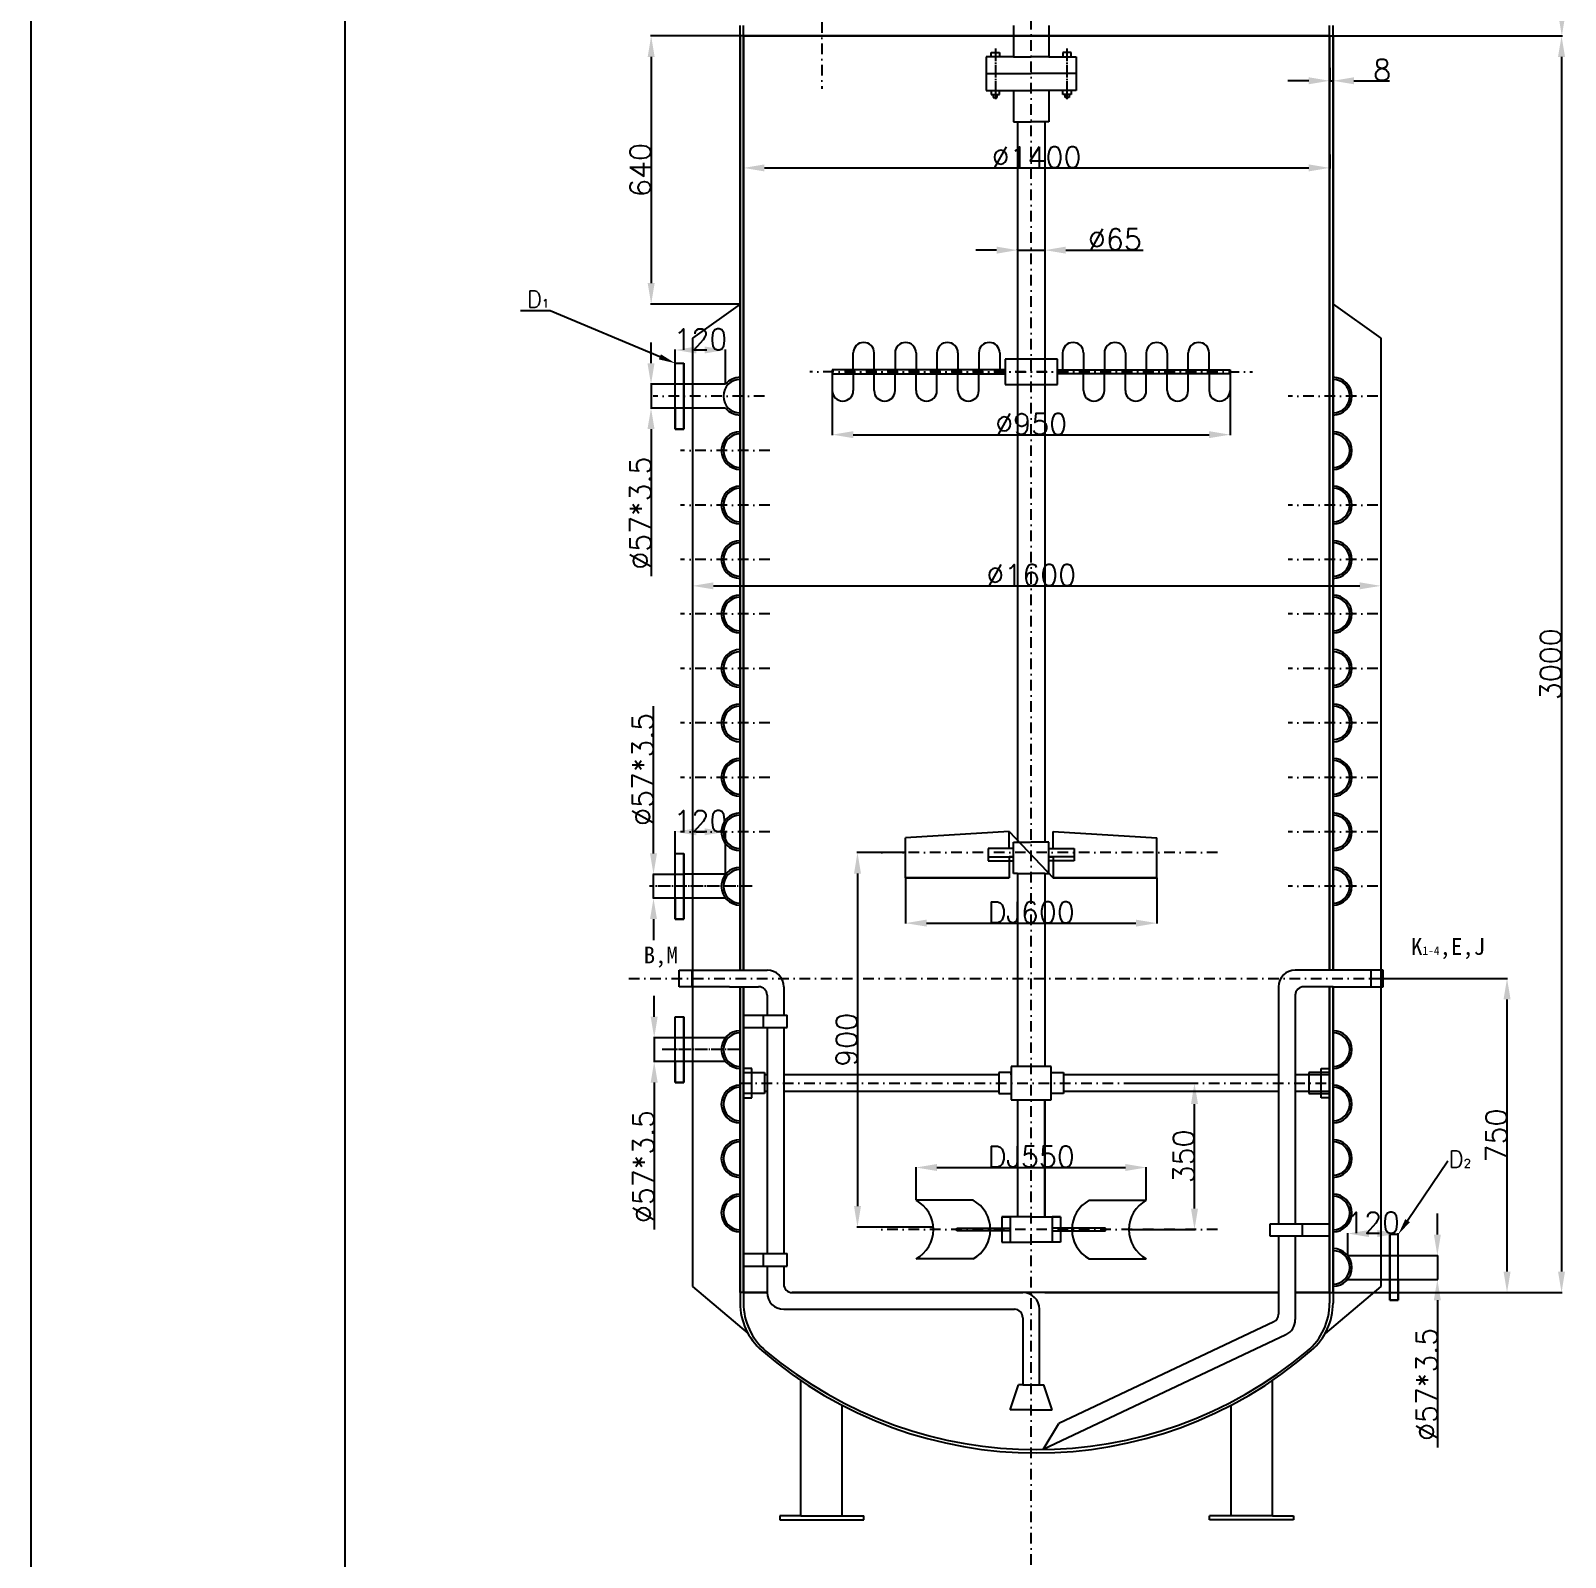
# Model space of a CAD drawing. Header units: millimetres. Extents: x -14966 to -8666, y 255 to 9165.
# Drawn here: x -14966 to -11301, y 3338 to 6983 of the extents above; entities that cross this region are included whole.
import ezdxf
from ezdxf import colors
from ezdxf.entities.mleader import LeaderData, LeaderLine
from ezdxf.math import Vec2, Vec3

# ---------------------------------------------------------------- set-up
doc = ezdxf.new("R2010")
doc.units = ezdxf.units.MM
doc.linetypes.add('DASHDOTX2', pattern=[50.8, 25.4, -12.7, 0, -12.7])
doc.linetypes.add('EB_DASHDOT', pattern=[39, 30, -3, 3, -3])
doc.layers.add('图框标题栏-粗线', color=3, linetype='Continuous')
doc.layers.add('图框标题栏-细线', color=7, linetype='Continuous')
doc.styles.get("Standard").update_dxf_attribs({"font": 'txt', "bigfont": 'gbcbig.shx'})
doc.styles.add('汉字', font='gbeitc.shx', dxfattribs={"bigfont": 'gbcbig.shx'})
doc.dimstyles.new('ISO-25', dxfattribs={"dimtxt": 50, "dimasz": 50, "dimexe": 1.25, "dimexo": 0.625, "dimtad": 1, "dimtxsty": 'Standard', "dimcen": 2.5, "dimadec": 0, "dimazin": 0, "dimtfac": 1, "dimtmove": 0, "dimatfit": 3, "dimfxl": 0, "dimarcsym": 0})

# ---------------------------------------------------------------- blocks, each defined once
blk = doc.blocks.new('*D5')
at = {"color": 0, "lineweight": -2}
for p, q in [((-12576.1, 7345), (-11308.1, 7345)), ((-11309.3, 7295), (-11309.3, 7020)), ((-12576.1, 6970), (-11308.1, 6970))]:
    blk.add_line(p, q, dxfattribs=at)
at = {"color": 0}
for points in [[(-11317.7, 7295), (-11301, 7295), (-11309.3, 7345)], [(-11317.7, 7020), (-11301, 7020), (-11309.3, 6970)]]:
    blk.add_solid(points, dxfattribs=at)
at = {"layer": 'Defpoints', "color": 0}
for p in [(-12576.7, 7345), (-12576.7, 6970), (-11309.3, 6970)]:
    blk.add_point(p, dxfattribs=at)
at = {"color": 0, "insert": (-11335, 7157.5), "char_height": 50, "attachment_point": 5, "rotation": 90}
blk.add_mtext('375', dxfattribs=at)
blk = doc.blocks.new('*D6')
at = {"color": 0, "lineweight": -2}
for p, q in [((-12576.1, 6970), (-11308.8, 6970)), ((-11310, 6920), (-11310, 4020)), ((-11855.2, 3970), (-11308.8, 3970))]:
    blk.add_line(p, q, dxfattribs=at)
at = {"color": 0}
for points in [[(-11318.4, 6920), (-11301.7, 6920), (-11310, 6970)], [(-11318.4, 4020), (-11301.7, 4020), (-11310, 3970)]]:
    blk.add_solid(points, dxfattribs=at)
at = {"layer": 'Defpoints', "color": 0}
for p in [(-12576.7, 6970), (-11855.8, 3970), (-11310, 3970)]:
    blk.add_point(p, dxfattribs=at)
at = {"color": 0, "insert": (-11335.7, 5470), "char_height": 50, "attachment_point": 5, "rotation": 90}
blk.add_mtext('3000', dxfattribs=at)
blk = doc.blocks.new('*D7')
at = {"color": 0, "lineweight": -2}
for p, q in [((-11765.2, 4720), (-11438.9, 4720)), ((-11440.2, 4020), (-11440.2, 4670)), ((-11863.2, 3970), (-11438.9, 3970))]:
    blk.add_line(p, q, dxfattribs=at)
at = {"color": 0}
for points in [[(-11448.5, 4670), (-11431.8, 4670), (-11440.2, 4720)], [(-11448.5, 4020), (-11431.8, 4020), (-11440.2, 3970)]]:
    blk.add_solid(points, dxfattribs=at)
at = {"layer": 'Defpoints', "color": 0}
for p in [(-11765.8, 4720), (-11440.2, 4720), (-11863.8, 3970)]:
    blk.add_point(p, dxfattribs=at)
at = {"color": 0, "insert": (-11465.8, 4345), "char_height": 50, "attachment_point": 5, "rotation": 90}
blk.add_mtext('750', dxfattribs=at)
blk = doc.blocks.new('*D8')
at = {"color": 0, "lineweight": -2}
for p, q in [((-12877.4, 5020.4), (-12992.8, 5020.4)), ((-12991.6, 4970.4), (-12991.6, 4176.3)), ((-12811.1, 4126.3), (-12992.8, 4126.3))]:
    blk.add_line(p, q, dxfattribs=at)
at = {"color": 0}
for points in [[(-12999.9, 4970.4), (-12983.3, 4970.4), (-12991.6, 5020.4)], [(-12999.9, 4176.3), (-12983.3, 4176.3), (-12991.6, 4126.3)]]:
    blk.add_solid(points, dxfattribs=at)
at = {"layer": 'Defpoints', "color": 0}
for p in [(-12876.7, 5020.4), (-12991.6, 4126.3), (-12810.5, 4126.3)]:
    blk.add_point(p, dxfattribs=at)
at = {"color": 0, "insert": (-13017.2, 4573.4), "char_height": 50, "attachment_point": 5, "rotation": 90}
blk.add_mtext('900', dxfattribs=at)
blk = doc.blocks.new('*D9')
at = {"color": 0, "lineweight": -2}
for p, q in [((-12342.6, 4470), (-12185.4, 4470)), ((-12186.7, 4170.4), (-12186.7, 4420)), ((-12342.6, 4120.4), (-12185.4, 4120.4))]:
    blk.add_line(p, q, dxfattribs=at)
at = {"color": 0}
for points in [[(-12195, 4420), (-12178.3, 4420), (-12186.7, 4470)], [(-12195, 4170.4), (-12178.3, 4170.4), (-12186.7, 4120.4)]]:
    blk.add_solid(points, dxfattribs=at)
at = {"layer": 'Defpoints', "color": 0}
for p in [(-12343.2, 4470), (-12186.7, 4470), (-12343.2, 4120.4)]:
    blk.add_point(p, dxfattribs=at)
at = {"color": 0, "insert": (-12212.3, 4295.2), "char_height": 50, "attachment_point": 5, "rotation": 90}
blk.add_mtext('350', dxfattribs=at)
blk = doc.blocks.new('*D10')
at = {"color": 0, "lineweight": -2}
for p, q in [((-13263.8, 6687.2), (-13263.8, 6653.8)), ((-11863.8, 6687.2), (-11863.8, 6653.8)), ((-13213.8, 6655), (-11913.8, 6655))]:
    blk.add_line(p, q, dxfattribs=at)
at = {"color": 0}
for points in [[(-13213.8, 6663.3), (-13213.8, 6646.7), (-13263.8, 6655)], [(-11913.8, 6663.3), (-11913.8, 6646.7), (-11863.8, 6655)]]:
    blk.add_solid(points, dxfattribs=at)
at = {"layer": 'Defpoints', "color": 0}
for p in [(-13263.8, 6687.8), (-11863.8, 6687.8), (-11863.8, 6655)]:
    blk.add_point(p, dxfattribs=at)
at = {"color": 0, "insert": (-12563.8, 6680.6), "char_height": 50, "attachment_point": 5}
blk.add_mtext('%%c1400', dxfattribs=at)
blk = doc.blocks.new('*D11')
at = {"color": 0, "lineweight": -2}
for p, q in [((-13385.8, 5937), (-13385.8, 5656)), ((-11741.9, 5937), (-11741.9, 5656)), ((-13335.8, 5657.2), (-11791.9, 5657.2))]:
    blk.add_line(p, q, dxfattribs=at)
at = {"color": 0}
for points in [[(-13335.8, 5665.5), (-13335.8, 5648.9), (-13385.8, 5657.2)], [(-11791.9, 5665.5), (-11791.9, 5648.9), (-11741.9, 5657.2)]]:
    blk.add_solid(points, dxfattribs=at)
at = {"layer": 'Defpoints', "color": 0}
for p in [(-13385.8, 5937.6), (-11741.9, 5937.6), (-11741.9, 5657.2)]:
    blk.add_point(p, dxfattribs=at)
at = {"color": 0, "insert": (-12576.7, 5682.8), "char_height": 50, "attachment_point": 5}
blk.add_mtext('%%c1600', dxfattribs=at)
blk = doc.blocks.new('*D12')
at = {"color": 0, "lineweight": -2}
for p, q in [((-13426.7, 6139.2), (-13426.7, 6221.5)), ((-13376.7, 6220.3), (-13356.7, 6220.3)), ((-13306.7, 6139.2), (-13306.7, 6221.5))]:
    blk.add_line(p, q, dxfattribs=at)
at = {"color": 0}
for points in [[(-13376.7, 6228.6), (-13376.7, 6212), (-13426.7, 6220.3)], [(-13356.7, 6228.6), (-13356.7, 6212), (-13306.7, 6220.3)]]:
    blk.add_solid(points, dxfattribs=at)
at = {"layer": 'Defpoints', "color": 0}
for p in [(-13306.7, 6220.3), (-13426.7, 6138.5), (-13306.7, 6138.5)]:
    blk.add_point(p, dxfattribs=at)
at = {"color": 0, "insert": (-13366.7, 6245.9), "char_height": 50, "attachment_point": 5}
blk.add_mtext('120', dxfattribs=at)
blk = doc.blocks.new('*D13')
at = {"color": 0, "lineweight": -2}
for p, q in [((-13272.5, 6970), (-13485.6, 6970)), ((-13484.4, 6920), (-13484.4, 6380)), ((-13272.5, 6330), (-13485.6, 6330))]:
    blk.add_line(p, q, dxfattribs=at)
at = {"color": 0}
for points in [[(-13492.7, 6920), (-13476, 6920), (-13484.4, 6970)], [(-13492.7, 6380), (-13476, 6380), (-13484.4, 6330)]]:
    blk.add_solid(points, dxfattribs=at)
at = {"layer": 'Defpoints', "color": 0}
for p in [(-13271.8, 6970), (-13484.4, 6330), (-13271.8, 6330)]:
    blk.add_point(p, dxfattribs=at)
at = {"color": 0, "insert": (-13510, 6650), "char_height": 50, "attachment_point": 5, "rotation": 90}
blk.add_mtext('640', dxfattribs=at)
blk = doc.blocks.new('*D14')
at = {"color": 0, "lineweight": -2}
for p, q in [((-11820.1, 4059.2), (-11820.1, 4112.2)), ((-11750.1, 4111), (-11770.1, 4111)), ((-11700.1, 4059.2), (-11700.1, 4112.2))]:
    blk.add_line(p, q, dxfattribs=at)
at = {"color": 0}
for points in [[(-11770.1, 4119.3), (-11770.1, 4102.6), (-11820.1, 4111)], [(-11750.1, 4119.3), (-11750.1, 4102.6), (-11700.1, 4111)]]:
    blk.add_solid(points, dxfattribs=at)
at = {"layer": 'Defpoints', "color": 0}
for p in [(-11820.1, 4111), (-11820.1, 4058.5), (-11700.1, 4058.5)]:
    blk.add_point(p, dxfattribs=at)
at = {"color": 0, "insert": (-11760.1, 4136.6), "char_height": 50, "attachment_point": 5}
blk.add_mtext('120', dxfattribs=at)
blk = doc.blocks.new('*D15')
at = {"color": 0, "lineweight": -2}
for p, q in [((-13484.7, 6188.5), (-13484.7, 6238.5)), ((-13407.3, 6138.5), (-13486, 6138.5)), ((-13484.7, 6138.5), (-13484.7, 6081.5)), ((-13407.3, 6081.5), (-13486, 6081.5)), ((-13484.7, 6031.5), (-13484.7, 5680.3))]:
    blk.add_line(p, q, dxfattribs=at)
at = {"color": 0}
for points in [[(-13493.1, 6188.5), (-13476.4, 6188.5), (-13484.7, 6138.5)], [(-13493.1, 6031.5), (-13476.4, 6031.5), (-13484.7, 6081.5)]]:
    blk.add_solid(points, dxfattribs=at)
at = {"layer": 'Defpoints', "color": 0}
for p in [(-13406.7, 6138.5), (-13484.7, 6081.5), (-13406.7, 6081.5)]:
    blk.add_point(p, dxfattribs=at)
at = {"color": 0, "insert": (-13510.4, 5830.9), "char_height": 50, "attachment_point": 5, "rotation": 90}
blk.add_mtext('%%c57*3.5', dxfattribs=at)
blk = doc.blocks.new('*D16')
at = {"color": 0, "lineweight": -2}
for p, q in [((-13478.8, 5018.5), (-13478.8, 5369.8)), ((-13407.3, 4968.5), (-13480, 4968.5)), ((-13478.8, 4911.5), (-13478.8, 4968.5)), ((-13407.3, 4911.5), (-13480, 4911.5)), ((-13478.8, 4861.5), (-13478.8, 4811.5))]:
    blk.add_line(p, q, dxfattribs=at)
at = {"color": 0}
for points in [[(-13487.1, 5018.5), (-13470.5, 5018.5), (-13478.8, 4968.5)], [(-13487.1, 4861.5), (-13470.5, 4861.5), (-13478.8, 4911.5)]]:
    blk.add_solid(points, dxfattribs=at)
at = {"layer": 'Defpoints', "color": 0}
for p in [(-13478.8, 4968.5), (-13406.7, 4968.5), (-13406.7, 4911.5)]:
    blk.add_point(p, dxfattribs=at)
at = {"color": 0, "insert": (-13504.4, 5219.2), "char_height": 50, "attachment_point": 5, "rotation": 90}
blk.add_mtext('%%c57*3.5', dxfattribs=at)
blk = doc.blocks.new('*D17')
at = {"color": 0, "lineweight": -2}
for p, q in [((-13426.7, 4969.2), (-13426.7, 5071.3)), ((-13376.7, 5070), (-13356.7, 5070)), ((-13306.7, 4969.2), (-13306.7, 5071.3))]:
    blk.add_line(p, q, dxfattribs=at)
at = {"color": 0}
for points in [[(-13376.7, 5078.4), (-13376.7, 5061.7), (-13426.7, 5070)], [(-13356.7, 5078.4), (-13356.7, 5061.7), (-13306.7, 5070)]]:
    blk.add_solid(points, dxfattribs=at)
at = {"layer": 'Defpoints', "color": 0}
for p in [(-13306.7, 5070), (-13426.7, 4968.5), (-13306.7, 4968.5)]:
    blk.add_point(p, dxfattribs=at)
at = {"color": 0, "insert": (-13366.7, 5095.7), "char_height": 50, "attachment_point": 5}
blk.add_mtext('120', dxfattribs=at)
blk = doc.blocks.new('*D18')
at = {"color": 0, "lineweight": -2}
for p, q in [((-13477.1, 4628.5), (-13477.1, 4678.5)), ((-13407.3, 4578.5), (-13478.4, 4578.5)), ((-13477.1, 4578.5), (-13477.1, 4521.5)), ((-13407.3, 4521.5), (-13478.4, 4521.5)), ((-13477.1, 4471.5), (-13477.1, 4120.3))]:
    blk.add_line(p, q, dxfattribs=at)
at = {"color": 0}
for points in [[(-13485.5, 4628.5), (-13468.8, 4628.5), (-13477.1, 4578.5)], [(-13485.5, 4471.5), (-13468.8, 4471.5), (-13477.1, 4521.5)]]:
    blk.add_solid(points, dxfattribs=at)
at = {"layer": 'Defpoints', "color": 0}
for p in [(-13406.7, 4578.5), (-13477.1, 4521.5), (-13406.7, 4521.5)]:
    blk.add_point(p, dxfattribs=at)
at = {"color": 0, "insert": (-13502.8, 4270.9), "char_height": 50, "attachment_point": 5, "rotation": 90}
blk.add_mtext('%%c57*3.5', dxfattribs=at)
blk = doc.blocks.new('*D19')
at = {"color": 0, "lineweight": -2}
for p, q in [((-11606.6, 4108.5), (-11606.6, 4158.5)), ((-11719.4, 4058.5), (-11605.4, 4058.5)), ((-11606.6, 4058.5), (-11606.6, 4001.5)), ((-11719.4, 4001.5), (-11605.4, 4001.5)), ((-11606.6, 3951.5), (-11606.6, 3600.3))]:
    blk.add_line(p, q, dxfattribs=at)
at = {"color": 0}
for points in [[(-11615, 4108.5), (-11598.3, 4108.5), (-11606.6, 4058.5)], [(-11615, 3951.5), (-11598.3, 3951.5), (-11606.6, 4001.5)]]:
    blk.add_solid(points, dxfattribs=at)
at = {"layer": 'Defpoints', "color": 0}
for p in [(-11720.1, 4058.5), (-11720.1, 4001.5), (-11606.6, 4001.5)]:
    blk.add_point(p, dxfattribs=at)
at = {"color": 0, "insert": (-11632.2, 3750.9), "char_height": 50, "attachment_point": 5, "rotation": 90}
blk.add_mtext('%%c57*3.5', dxfattribs=at)
blk = doc.blocks.new('*D22')
at = {"color": 0, "lineweight": -2}
for start, end in [(90, 118.1717), (71.0608, 80.5304), (127.6413, 137.111)]:
    blk.add_arc((-13076.9, 7211.4), 302.9, start, end, dxfattribs=at)
at = {"color": 0}
for points in [[(-13027.7, 7501.8), (-13026.3, 7518.4), (-13076.9, 7514.2)], [(-13266.3, 7458.2), (-13257.3, 7444.2), (-13219.8, 7478.3)]]:
    blk.add_solid(points, dxfattribs=at)
at = {"layer": 'Defpoints', "color": 0}
for p in [(-13076.9, 7613.9), (-13230.5, 7498.3), (-13126.3, 7510.2), (-12990.9, 7050.9), (-13076.9, 6844.1)]:
    blk.add_point(p, dxfattribs=at)
at = {"color": 0, "insert": (-13156.8, 7530), "char_height": 50, "attachment_point": 5, "rotation": 14.0859}
blk.add_mtext('28°', dxfattribs=at)
blk = doc.blocks.new('*D23')
at = {"color": 0, "lineweight": -2}
for p, q in [((-11863.8, 6894.2), (-11863.8, 6861.8)), ((-11855.8, 6894.2), (-11855.8, 6861.8)), ((-11913.8, 6863), (-11963.8, 6863)), ((-11863.8, 6863), (-11855.8, 6863)), ((-11805.8, 6863), (-11721.3, 6863))]:
    blk.add_line(p, q, dxfattribs=at)
at = {"color": 0}
for points in [[(-11913.8, 6871.4), (-11913.8, 6854.7), (-11863.8, 6863)], [(-11805.8, 6871.4), (-11805.8, 6854.7), (-11855.8, 6863)]]:
    blk.add_solid(points, dxfattribs=at)
at = {"layer": 'Defpoints', "color": 0}
for p in [(-11863.8, 6894.9), (-11855.8, 6894.9), (-11855.8, 6863)]:
    blk.add_point(p, dxfattribs=at)
at = {"color": 0, "insert": (-11738.6, 6888.6), "char_height": 50, "attachment_point": 5}
blk.add_mtext('8', dxfattribs=at)
blk = doc.blocks.new('*D24')
at = {"color": 0, "lineweight": -2}
for p, q in [((-12659.2, 6458.7), (-12709.2, 6458.7)), ((-12609.2, 6459.3), (-12609.2, 6459.9)), ((-12609.2, 6458.7), (-12544.2, 6458.7)), ((-12544.2, 6459.3), (-12544.2, 6459.9)), ((-12494.2, 6458.7), (-12309.6, 6458.7))]:
    blk.add_line(p, q, dxfattribs=at)
at = {"color": 0}
for points in [[(-12659.2, 6467), (-12659.2, 6450.3), (-12609.2, 6458.7)], [(-12494.2, 6467), (-12494.2, 6450.3), (-12544.2, 6458.7)]]:
    blk.add_solid(points, dxfattribs=at)
at = {"layer": 'Defpoints', "color": 0}
for p in [(-12609.2, 6458.7), (-12544.2, 6458.7), (-12544.2, 6458.7)]:
    blk.add_point(p, dxfattribs=at)
at = {"color": 0, "insert": (-12376.9, 6484.3), "char_height": 50, "attachment_point": 5}
blk.add_mtext('%%c65', dxfattribs=at)
blk = doc.blocks.new('*D25')
at = {"color": 0, "lineweight": -2}
for p, q in [((-13051.7, 6162.6), (-13051.7, 6016.9)), ((-12101.7, 6162.6), (-12101.7, 6016.9)), ((-13001.7, 6018.1), (-12151.7, 6018.1))]:
    blk.add_line(p, q, dxfattribs=at)
at = {"color": 0}
for points in [[(-13001.7, 6026.4), (-13001.7, 6009.8), (-13051.7, 6018.1)], [(-12151.7, 6026.4), (-12151.7, 6009.8), (-12101.7, 6018.1)]]:
    blk.add_solid(points, dxfattribs=at)
at = {"layer": 'Defpoints', "color": 0}
for p in [(-13051.7, 6163.2), (-12101.7, 6163.2), (-12101.7, 6018.1)]:
    blk.add_point(p, dxfattribs=at)
at = {"color": 0, "insert": (-12576.7, 6043.7), "char_height": 50, "attachment_point": 5}
blk.add_mtext('%%c950', dxfattribs=at)
blk = doc.blocks.new('*D26')
at = {"color": 0, "lineweight": -2}
for p, q in [((-12876.7, 4959.8), (-12876.7, 4850.8)), ((-12276.7, 4959.8), (-12276.7, 4850.8)), ((-12826.7, 4852), (-12326.7, 4852))]:
    blk.add_line(p, q, dxfattribs=at)
at = {"color": 0}
for points in [[(-12826.7, 4860.4), (-12826.7, 4843.7), (-12876.7, 4852)], [(-12326.7, 4860.4), (-12326.7, 4843.7), (-12276.7, 4852)]]:
    blk.add_solid(points, dxfattribs=at)
at = {"layer": 'Defpoints', "color": 0}
for p in [(-12876.7, 4960.4), (-12276.7, 4960.4), (-12276.7, 4852)]:
    blk.add_point(p, dxfattribs=at)
at = {"color": 0, "insert": (-12576.7, 4877.6), "char_height": 50, "attachment_point": 5}
blk.add_mtext('DJ600', dxfattribs=at)
blk = doc.blocks.new('*D27')
at = {"color": 0, "lineweight": -2}
for p, q in [((-12851.7, 4191.1), (-12851.7, 4269.8)), ((-12801.7, 4268.6), (-12351.7, 4268.6)), ((-12301.7, 4191.1), (-12301.7, 4269.8))]:
    blk.add_line(p, q, dxfattribs=at)
at = {"color": 0}
for points in [[(-12801.7, 4276.9), (-12801.7, 4260.3), (-12851.7, 4268.6)], [(-12351.7, 4276.9), (-12351.7, 4260.3), (-12301.7, 4268.6)]]:
    blk.add_solid(points, dxfattribs=at)
at = {"layer": 'Defpoints', "color": 0}
for p in [(-12301.7, 4268.6), (-12851.7, 4190.4), (-12301.7, 4190.4)]:
    blk.add_point(p, dxfattribs=at)
at = {"color": 0, "insert": (-12576.7, 4294.2), "char_height": 50, "attachment_point": 5}
blk.add_mtext('DJ550', dxfattribs=at)

msp = doc.modelspace()

# ---------------------------------------------------------------- linework, layer by layer
at = {"color": 1, "linetype": 'DASHDOTX2'}
for p, q in [((-12576.731, 3116.826), (-12576.731, 8847.347)), ((-13076.852, 7613.936), (-13076.852, 6844.058)), ((-12131.809, 6168.25), (-13105.301, 6168.25)), ((-13021.654, 6168.25), (-12048.162, 6168.25)), ((-13213.983, 6110.045), (-13479.843, 6110.045)), ((-11748.975, 6110.045), (-11962.72, 6110.045)), ((-13200.781, 5980.045), (-13414.525, 5980.045)), ((-13200.781, 5850.045), (-13414.525, 5850.045)), ((-11748.975, 5850.045), (-11962.72, 5850.045)), ((-13200.781, 5720.045), (-13414.525, 5720.045)), ((-11748.975, 5720.045), (-11962.72, 5720.045)), ((-13200.781, 5590.045), (-13414.525, 5590.045)), ((-11748.975, 5590.045), (-11962.72, 5590.045)), ((-13200.781, 5460.045), (-13414.525, 5460.045)), ((-11748.975, 5460.045), (-11962.72, 5460.045)), ((-13200.781, 5330.045), (-13414.525, 5330.045)), ((-11748.975, 5330.045), (-11962.72, 5330.045)), ((-13200.781, 5200.045), (-13414.525, 5200.045)), ((-11748.975, 5200.045), (-11962.72, 5200.045)), ((-13200.781, 5070.045), (-13414.525, 5070.045)), ((-11748.975, 5070.045), (-11962.72, 5070.045)), ((-12131.809, 5020.449), (-12946.291, 5020.449)), ((-11748.975, 4940.045), (-11962.72, 4940.045)), ((-13537.515, 4720.045), (-11709.615, 4720.045)), ((-13271.847, 4470.045), (-11855.847, 4470.045)), ((-12131.809, 4120.449), (-12946.291, 4120.449))]:
    msp.add_line(p, q, dxfattribs=at)
for p, q in [((-13271.847, 6970.045), (-13271.847, 6995.045)), ((-13271.847, 6970.045), (-13271.847, 4740.045)), ((-13271.847, 4740.045), (-13271.847, 6970.045)), ((-13263.847, 6970.045), (-13271.847, 6970.045)), ((-13271.847, 6970.045), (-13271.847, 6330.045)), ((-13263.847, 6970.045), (-13263.847, 6995.045)), ((-13263.847, 6970.045), (-13263.847, 4740.045)), ((-11863.847, 6970.045), (-13263.847, 6970.045)), ((-13263.847, 6970.045), (-11863.847, 6970.045)), ((-13263.847, 4740.045), (-13263.847, 6970.045)), ((-12619.231, 6995.045), (-12619.231, 6920.045)), ((-12534.231, 6995.045), (-12534.231, 6920.045)), ((-11863.847, 6970.045), (-11863.847, 6995.045)), ((-11863.847, 6970.045), (-11863.847, 4740.045)), ((-11863.847, 4740.045), (-11863.847, 6970.045)), ((-11863.847, 6970.045), (-11855.847, 6970.045)), ((-11855.847, 6970.045), (-11855.847, 6995.045)), ((-11855.847, 6970.045), (-11855.847, 4740.045)), ((-11855.847, 4740.045), (-11855.847, 6970.045)), ((-12672.248, 6920.212), (-12672.248, 6930.212)), ((-12672.248, 6930.212), (-12652.248, 6930.212)), ((-12652.248, 6930.212), (-12652.248, 6920.045)), ((-12481.215, 6930.212), (-12501.215, 6930.212)), ((-12501.215, 6930.212), (-12501.215, 6920.045)), ((-12481.215, 6920.212), (-12481.215, 6930.212)), ((-12619.231, 6920.045), (-12684.231, 6920.045)), ((-12684.231, 6920.045), (-12684.231, 6840.045)), ((-12619.231, 6920.045), (-12576.731, 6920.045)), ((-12534.231, 6920.045), (-12576.731, 6920.045)), ((-12534.231, 6920.045), (-12469.231, 6920.045)), ((-12469.231, 6920.045), (-12469.231, 6840.045)), ((-12684.231, 6880.045), (-12576.731, 6880.045)), ((-12469.231, 6880.045), (-12576.731, 6880.045)), ((-12684.231, 6840.045), (-12576.731, 6840.045)), ((-12672.248, 6839.879), (-12672.248, 6829.879)), ((-12672.248, 6829.879), (-12652.248, 6829.879)), ((-12667.164, 6829.879), (-12667.164, 6822.906)), ((-12667.164, 6822.906), (-12657.585, 6822.906)), ((-12657.585, 6822.906), (-12657.585, 6829.879)), ((-12652.248, 6829.879), (-12652.248, 6840.045)), ((-12619.231, 6840.045), (-12619.231, 6765.045)), ((-12469.231, 6840.045), (-12576.731, 6840.045)), ((-12534.231, 6840.045), (-12534.231, 6765.045)), ((-12501.215, 6829.879), (-12501.215, 6840.045)), ((-12481.215, 6829.879), (-12501.215, 6829.879)), ((-12495.878, 6822.906), (-12495.878, 6829.879)), ((-12486.299, 6822.906), (-12495.878, 6822.906)), ((-12486.299, 6829.879), (-12486.299, 6822.906)), ((-12481.215, 6839.879), (-12481.215, 6829.879)), ((-12619.231, 6765.045), (-12576.731, 6765.045)), ((-12609.231, 6765.045), (-12609.231, 5790.449)), ((-12534.231, 6765.045), (-12576.731, 6765.045)), ((-12544.231, 6765.045), (-12544.231, 5790.449)), ((-13271.847, 6330.045), (-13385.76, 6248.826)), ((-11855.847, 6330.045), (-11741.935, 6248.826)), ((-13385.76, 6248.826), (-13385.76, 3984.723)), ((-11741.935, 6248.826), (-11741.935, 3984.723)), ((-13001.731, 6173.25), (-13001.731, 6213.25)), ((-12951.731, 6173.25), (-12951.731, 6213.25)), ((-12901.731, 6213.25), (-12901.731, 6173.25)), ((-12851.731, 6213.25), (-12851.731, 6173.25)), ((-12801.731, 6213.25), (-12801.731, 6173.25)), ((-12751.731, 6213.25), (-12751.731, 6173.25)), ((-12701.731, 6213.25), (-12701.731, 6173.25)), ((-12651.731, 6213.25), (-12651.731, 6173.25)), ((-12576.731, 6198.25), (-12639.231, 6198.25)), ((-12639.231, 6198.25), (-12639.231, 6138.25)), ((-12514.231, 6198.25), (-12576.731, 6198.25)), ((-12514.231, 6138.25), (-12514.231, 6198.25)), ((-12501.731, 6213.25), (-12501.731, 6173.25)), ((-12451.731, 6213.25), (-12451.731, 6173.25)), ((-12401.731, 6213.25), (-12401.731, 6173.25)), ((-12351.731, 6213.25), (-12351.731, 6173.25)), ((-12301.731, 6213.25), (-12301.731, 6173.25)), ((-12251.731, 6213.25), (-12251.731, 6173.25)), ((-12201.731, 6173.25), (-12201.731, 6213.25)), ((-12151.731, 6173.25), (-12151.731, 6213.25)), ((-13426.672, 6138.545), (-13426.672, 6188.545)), ((-13426.672, 6188.545), (-13406.672, 6188.545)), ((-13406.672, 6188.545), (-13406.672, 6031.545)), ((-13406.672, 6031.545), (-13406.672, 6188.545)), ((-12639.231, 6173.25), (-13051.731, 6173.25)), ((-13051.731, 6173.25), (-13051.731, 6163.25)), ((-13051.731, 6163.25), (-12639.231, 6163.25)), ((-13051.731, 6163.25), (-13051.731, 6123.25)), ((-13051.731, 6163.25), (-13001.731, 6163.25)), ((-13001.731, 6163.25), (-13001.731, 6123.25)), ((-12951.731, 6123.25), (-12951.731, 6163.25)), ((-12901.731, 6123.25), (-12901.731, 6163.25)), ((-12851.731, 6123.25), (-12851.731, 6163.25)), ((-12801.731, 6123.25), (-12801.731, 6163.25)), ((-12751.731, 6123.25), (-12751.731, 6163.25)), ((-12701.731, 6123.25), (-12701.731, 6163.25)), ((-12639.231, 6168.25), (-12639.231, 6173.25)), ((-12514.231, 6173.25), (-12101.731, 6173.25)), ((-12101.731, 6163.25), (-12514.231, 6163.25)), ((-12451.731, 6123.25), (-12451.731, 6163.25)), ((-12401.731, 6123.25), (-12401.731, 6163.25)), ((-12351.731, 6123.25), (-12351.731, 6163.25)), ((-12301.731, 6123.25), (-12301.731, 6163.25)), ((-12251.731, 6123.25), (-12251.731, 6163.25)), ((-12201.731, 6123.25), (-12201.731, 6163.25)), ((-12101.731, 6163.25), (-12151.731, 6163.25)), ((-12151.731, 6163.25), (-12151.731, 6123.25)), ((-12101.731, 6173.25), (-12101.731, 6163.25)), ((-12101.731, 6163.25), (-12101.731, 6123.25)), ((-13426.672, 6031.545), (-13426.672, 6138.545)), ((-13306.672, 6138.545), (-13406.672, 6138.545)), ((-13271.847, 6110.045), (-13271.847, 6138.545)), ((-12639.231, 6138.25), (-12514.231, 6138.25)), ((-13426.672, 6081.545), (-13426.672, 6031.545)), ((-13306.672, 6081.545), (-13406.672, 6081.545)), ((-13406.672, 6031.545), (-13426.672, 6031.545)), ((-13426.672, 6031.545), (-13406.672, 6031.545)), ((-12609.231, 5790.449), (-12609.231, 5045.449)), ((-12544.231, 5790.449), (-12544.231, 5045.449)), ((-12629.231, 5070.449), (-12876.731, 5055.449)), ((-12629.231, 5030.449), (-12629.231, 5070.449)), ((-12629.231, 5070.449), (-12524.231, 4960.449)), ((-12524.231, 5030.449), (-12524.231, 5070.449)), ((-12524.231, 5070.449), (-12276.731, 5055.449)), ((-12876.731, 4960.449), (-12876.731, 5055.449)), ((-12619.231, 5030.449), (-12679.231, 5030.449)), ((-12679.231, 5030.449), (-12679.231, 5000.449)), ((-12619.231, 4970.449), (-12619.231, 5045.449)), ((-12619.231, 5045.449), (-12609.231, 5045.449)), ((-12619.231, 5020.449), (-12619.231, 5030.449)), ((-12609.231, 5045.449), (-12576.731, 5045.449)), ((-12544.231, 5045.449), (-12576.731, 5045.449)), ((-12534.231, 5045.449), (-12544.231, 5045.449)), ((-12534.231, 4970.449), (-12534.231, 5045.449)), ((-12534.231, 5020.449), (-12534.231, 5030.449)), ((-12534.231, 5030.449), (-12474.231, 5030.449)), ((-12474.231, 5030.449), (-12474.231, 5000.449)), ((-12276.731, 4960.449), (-12276.731, 5055.449)), ((-13426.672, 4968.545), (-13426.672, 5018.545)), ((-13426.672, 5018.545), (-13406.672, 5018.545)), ((-13406.672, 5018.545), (-13406.672, 4861.545)), ((-13406.672, 4861.545), (-13406.672, 5018.545)), ((-12679.231, 5010.449), (-12619.231, 5010.449)), ((-12679.231, 5000.449), (-12619.231, 5000.449)), ((-12619.231, 5010.449), (-12629.231, 5010.449)), ((-12629.231, 5010.449), (-12629.231, 4960.449)), ((-12619.231, 5010.449), (-12619.231, 5010.449)), ((-12474.231, 5010.449), (-12534.231, 5010.449)), ((-12534.231, 5010.449), (-12534.231, 5010.449)), ((-12534.231, 5010.449), (-12524.231, 5010.449)), ((-12474.231, 5000.449), (-12534.231, 5000.449)), ((-12524.231, 5010.449), (-12524.231, 4960.449)), ((-13426.672, 4861.545), (-13426.672, 4968.545)), ((-13306.672, 4968.545), (-13406.672, 4968.545)), ((-12629.231, 4960.449), (-12876.731, 4960.449)), ((-12876.731, 4960.449), (-12629.231, 4960.449)), ((-12609.231, 4970.449), (-12619.231, 4970.449)), ((-12609.231, 4970.449), (-12576.731, 4970.449)), ((-12609.231, 4970.449), (-12609.231, 4510.045)), ((-12544.231, 4970.449), (-12576.731, 4970.449)), ((-12544.231, 4970.449), (-12534.231, 4970.449)), ((-12544.231, 4970.449), (-12544.231, 4510.045)), ((-12524.231, 4960.449), (-12276.731, 4960.449)), ((-12276.731, 4960.449), (-12524.231, 4960.449)), ((-13426.672, 4911.545), (-13426.672, 4861.545)), ((-13306.672, 4911.545), (-13406.672, 4911.545)), ((-13406.672, 4861.545), (-13426.672, 4861.545)), ((-13426.672, 4861.545), (-13406.672, 4861.545)), ((-13417.615, 4700.045), (-13417.615, 4740.045)), ((-13417.615, 4740.045), (-13207.615, 4740.045)), ((-13417.615, 4740.045), (-13387.615, 4740.045)), ((-13387.615, 4740.045), (-13387.615, 4700.045)), ((-11735.847, 4740.045), (-11945.847, 4740.045)), ((-11735.847, 4740.045), (-11765.847, 4740.045)), ((-11765.847, 4740.045), (-11765.847, 4700.045)), ((-11735.847, 4700.045), (-11735.847, 4740.045)), ((-13297.615, 4700.045), (-13417.615, 4700.045)), ((-13297.615, 4700.045), (-13227.615, 4700.045)), ((-13271.847, 3970.045), (-13271.847, 4700.045)), ((-13271.847, 4700.045), (-13271.847, 3970.045)), ((-13263.847, 3970.045), (-13263.847, 4700.045)), ((-13263.847, 4700.045), (-13263.847, 3970.045)), ((-13167.615, 4700.045), (-13167.615, 4632.445)), ((-11985.847, 4700.045), (-11985.847, 4134.486)), ((-11855.847, 4700.045), (-11925.847, 4700.045)), ((-11863.847, 3970.045), (-11863.847, 4700.045)), ((-11863.847, 4700.045), (-11863.847, 3970.045)), ((-11855.847, 3970.045), (-11855.847, 4700.045)), ((-11855.847, 4700.045), (-11735.847, 4700.045)), ((-11855.847, 4700.045), (-11855.847, 3970.045)), ((-13207.615, 4680.045), (-13207.615, 4632.445)), ((-11945.847, 4680.045), (-11945.847, 4134.486)), ((-13426.672, 4578.545), (-13426.672, 4628.545)), ((-13426.672, 4628.545), (-13406.672, 4628.545)), ((-13406.672, 4628.545), (-13406.672, 4471.545)), ((-13406.672, 4471.545), (-13406.672, 4628.545)), ((-13263.847, 4602.445), (-13263.847, 4632.445)), ((-13263.847, 4632.445), (-13207.615, 4632.445)), ((-13216.597, 4632.445), (-13216.597, 4602.445)), ((-13207.615, 4632.445), (-13167.615, 4632.445)), ((-13167.615, 4632.445), (-13159.255, 4632.445)), ((-13159.252, 4602.445), (-13159.252, 4632.445)), ((-13263.847, 4602.445), (-13207.615, 4602.445)), ((-13263.847, 4602.445), (-13263.847, 4602.445)), ((-13263.847, 4602.445), (-13263.847, 4602.445)), ((-13263.847, 4602.445), (-13263.847, 4602.445)), ((-13207.615, 4602.445), (-13159.252, 4602.445)), ((-13207.615, 4602.445), (-13207.615, 4063.278)), ((-13167.615, 4602.445), (-13167.615, 4063.278)), ((-13426.672, 4471.545), (-13426.672, 4578.545)), ((-13306.672, 4578.545), (-13406.672, 4578.545)), ((-13426.672, 4521.545), (-13426.672, 4471.545)), ((-13306.672, 4521.545), (-13406.672, 4521.545)), ((-12609.231, 4510.045), (-12624.231, 4510.045)), ((-12624.231, 4510.045), (-12624.231, 4430.045)), ((-12529.231, 4510.045), (-12609.231, 4510.045)), ((-12529.231, 4430.045), (-12529.231, 4510.045)), ((-13243.847, 4505.045), (-13263.847, 4505.045)), ((-13243.847, 4505.045), (-13263.847, 4505.045)), ((-13263.847, 4505.045), (-13263.847, 4445.045)), ((-13263.847, 4490.045), (-13263.847, 4495.045)), ((-13263.847, 4495.045), (-13213.847, 4495.045)), ((-13263.847, 4490.045), (-13263.847, 4495.045)), ((-13263.847, 4495.045), (-13213.847, 4495.045)), ((-13243.847, 4435.045), (-13243.847, 4505.045)), ((-13243.847, 4435.045), (-13243.847, 4505.045)), ((-13213.847, 4495.045), (-13213.847, 4445.045)), ((-13213.847, 4495.045), (-13213.847, 4445.045)), ((-13207.615, 4490.045), (-13213.847, 4490.045)), ((-12654.231, 4490.045), (-13167.615, 4490.045)), ((-12624.231, 4495.045), (-12654.231, 4495.045)), ((-12654.231, 4495.045), (-12654.231, 4445.045)), ((-12624.231, 4490.045), (-12624.231, 4495.045)), ((-12529.231, 4490.045), (-12529.231, 4495.045)), ((-12529.231, 4495.045), (-12499.231, 4495.045)), ((-12499.231, 4495.045), (-12499.231, 4445.045)), ((-11985.847, 4490.045), (-12499.231, 4490.045)), ((-11863.847, 4490.045), (-11945.847, 4490.045)), ((-11863.847, 4495.045), (-11913.847, 4495.045)), ((-11913.847, 4495.045), (-11913.847, 4445.045)), ((-11863.847, 4495.045), (-11913.847, 4495.045)), ((-11913.847, 4495.045), (-11913.847, 4445.045)), ((-11883.847, 4435.045), (-11883.847, 4505.045)), ((-11883.847, 4505.045), (-11863.847, 4505.045)), ((-11883.847, 4435.045), (-11883.847, 4505.045)), ((-11883.847, 4505.045), (-11863.847, 4505.045)), ((-11863.847, 4490.045), (-11863.847, 4495.045)), ((-11863.847, 4490.045), (-11863.847, 4495.045)), ((-11855.847, 4470.045), (-11855.847, 4490.045)), ((-11855.847, 4470.045), (-11855.847, 4490.045)), ((-13406.672, 4471.545), (-13426.672, 4471.545)), ((-13426.672, 4471.545), (-13406.672, 4471.545)), ((-13213.847, 4445.045), (-13263.847, 4445.045)), ((-13263.847, 4445.045), (-13263.847, 4435.045)), ((-13213.847, 4445.045), (-13263.847, 4445.045)), ((-13263.847, 4445.045), (-13263.847, 4435.045)), ((-13263.847, 4435.045), (-13243.847, 4435.045)), ((-13263.847, 4435.045), (-13243.847, 4435.045)), ((-13207.615, 4450.045), (-13213.847, 4450.045)), ((-12654.231, 4450.045), (-13167.615, 4450.045)), ((-12654.231, 4445.045), (-12624.231, 4445.045)), ((-12499.231, 4445.045), (-12529.231, 4445.045)), ((-11985.847, 4450.045), (-12499.231, 4450.045)), ((-11863.847, 4450.045), (-11945.847, 4450.045)), ((-11913.847, 4445.045), (-11863.847, 4445.045)), ((-11913.847, 4445.045), (-11863.847, 4445.045)), ((-11863.847, 4435.045), (-11883.847, 4435.045)), ((-11863.847, 4435.045), (-11883.847, 4435.045)), ((-11863.847, 4445.045), (-11863.847, 4435.045)), ((-11863.847, 4445.045), (-11863.847, 4435.045)), ((-12624.231, 4430.045), (-12529.231, 4430.045)), ((-12609.231, 4430.045), (-12609.231, 4150.449)), ((-12544.231, 4430.045), (-12544.231, 4150.449)), ((-12544.231, 4150.449), (-12544.231, 4430.045)), ((-12715.368, 4190.294), (-12851.449, 4190.294)), ((-12438.094, 4190.294), (-12302.014, 4190.294)), ((-12576.731, 4150.449), (-12646.731, 4150.449)), ((-12646.731, 4150.449), (-12646.731, 4090.449)), ((-12646.731, 4150.449), (-12626.731, 4150.449)), ((-12626.731, 4150.449), (-12626.731, 4090.449)), ((-12576.731, 4150.449), (-12506.731, 4150.449)), ((-12506.731, 4150.449), (-12526.731, 4150.449)), ((-12526.731, 4150.449), (-12526.731, 4090.449)), ((-12506.731, 4150.449), (-12506.731, 4090.449)), ((-12754.371, 4117.449), (-12754.371, 4123.449)), ((-12754.371, 4123.449), (-12626.731, 4123.449)), ((-12626.731, 4117.449), (-12754.371, 4117.449)), ((-12626.731, 4120.449), (-12626.731, 4117.449)), ((-12399.092, 4123.449), (-12526.731, 4123.449)), ((-12526.731, 4120.449), (-12526.731, 4117.449)), ((-12526.731, 4117.449), (-12399.092, 4117.449)), ((-12399.092, 4117.449), (-12399.092, 4123.449)), ((-12005.59, 4104.486), (-12005.59, 4134.486)), ((-12005.59, 4134.486), (-11863.847, 4134.486)), ((-11929.843, 4134.486), (-11929.843, 4104.486)), ((-11700.062, 4108.545), (-11720.062, 4108.545)), ((-11720.062, 4108.545), (-11720.062, 3951.545)), ((-11720.062, 3951.545), (-11720.062, 4108.545)), ((-11700.062, 4058.545), (-11700.062, 4108.545)), ((-12646.731, 4090.449), (-12576.731, 4090.449)), ((-12506.731, 4090.449), (-12576.731, 4090.449)), ((-11863.847, 4104.486), (-12005.59, 4104.486)), ((-11985.847, 4104.486), (-11985.847, 3918.066)), ((-11945.847, 4104.486), (-11945.847, 3905.392)), ((-13263.847, 4033.278), (-13263.847, 4063.278)), ((-13263.847, 4063.278), (-13207.615, 4063.278)), ((-13263.847, 4033.278), (-13207.615, 4033.278)), ((-13263.847, 4033.278), (-13263.847, 4033.278)), ((-13263.847, 4033.278), (-13263.847, 4033.278)), ((-13263.847, 4033.278), (-13263.847, 4033.278)), ((-13216.597, 4063.278), (-13216.597, 4033.278)), ((-13207.615, 4063.278), (-13167.615, 4063.278)), ((-13207.615, 4033.278), (-13159.252, 4033.278)), ((-13207.615, 4033.278), (-13207.615, 3970.045)), ((-13167.615, 4063.278), (-13159.255, 4063.278)), ((-13167.615, 4033.278), (-13167.615, 3990.045)), ((-13159.252, 4033.278), (-13159.252, 4063.278)), ((-12715.086, 4050.449), (-12851.731, 4050.449)), ((-12438.377, 4050.449), (-12301.731, 4050.449)), ((-11820.062, 4058.545), (-11720.062, 4058.545)), ((-11700.062, 3951.545), (-11700.062, 4058.545)), ((-11820.062, 4001.545), (-11720.062, 4001.545)), ((-11700.062, 4001.545), (-11700.062, 3951.545)), ((-13385.76, 3984.723), (-13253.035, 3872.314)), ((-13271.847, 3970.045), (-13271.847, 3945.045)), ((-13263.847, 3970.045), (-13271.847, 3970.045)), ((-13263.847, 3970.045), (-13207.615, 3970.045)), ((-13263.847, 3970.045), (-13263.847, 3945.045)), ((-13207.615, 3970.045), (-13263.847, 3970.045)), ((-13147.615, 3970.045), (-12596.731, 3970.045)), ((-12596.731, 3970.045), (-13147.615, 3970.045)), ((-12544.231, 3970.045), (-12596.731, 3970.045)), ((-12544.231, 3970.045), (-11985.847, 3970.045)), ((-11985.847, 3970.045), (-12544.231, 3970.045)), ((-11863.847, 3970.045), (-11945.847, 3970.045)), ((-11945.847, 3970.045), (-11863.847, 3970.045)), ((-11741.935, 3984.723), (-11874.66, 3872.314)), ((-11863.847, 3970.045), (-11863.847, 3945.045)), ((-11863.847, 3970.045), (-11855.847, 3970.045)), ((-11855.847, 3970.045), (-11855.847, 3945.045)), ((-13167.615, 3930.045), (-12616.731, 3930.045)), ((-12556.731, 3750.045), (-12556.731, 3930.045)), ((-11720.062, 3951.545), (-11700.062, 3951.545)), ((-11700.062, 3951.545), (-11720.062, 3951.545)), ((-12596.731, 3910.045), (-12596.731, 3750.045)), ((-11997.308, 3899.981), (-12510.781, 3657.517)), ((-11968.768, 3869.222), (-12548.432, 3595.503)), ((-11917.497, 3830.082), (-11917.497, 3830.082)), ((-11917.497, 3830.082), (-11917.497, 3830.082)), ((-11917.497, 3830.082), (-11917.497, 3830.082)), ((-13126.722, 3437.129), (-13126.722, 3758.705)), ((-12626.731, 3690.045), (-12606.731, 3750.045)), ((-12596.731, 3750.045), (-12606.731, 3750.045)), ((-12596.731, 3750.045), (-12556.731, 3750.045)), ((-12556.731, 3750.045), (-12546.731, 3750.045)), ((-12526.731, 3690.045), (-12546.731, 3750.045)), ((-12000.59, 3437.129), (-12000.59, 3758.705)), ((-13027.941, 3437.129), (-13027.941, 3701.389)), ((-12576.731, 3690.045), (-12626.731, 3690.045)), ((-12576.731, 3690.045), (-12526.731, 3690.045)), ((-12099.371, 3437.129), (-12099.371, 3701.389)), ((-12548.432, 3595.503), (-12510.781, 3657.517)), ((-13126.722, 3437.129), (-13176.722, 3437.129)), ((-13176.722, 3437.129), (-13176.722, 3427.129)), ((-13176.722, 3427.129), (-13076.722, 3427.129)), ((-13126.722, 3437.129), (-12976.722, 3437.129)), ((-13076.722, 3427.129), (-12976.722, 3427.129)), ((-12976.722, 3427.129), (-12976.722, 3437.129)), ((-12150.59, 3427.129), (-12150.59, 3437.129)), ((-12000.59, 3437.129), (-12150.59, 3437.129)), ((-12050.59, 3427.129), (-12150.59, 3427.129)), ((-11950.59, 3427.129), (-12050.59, 3427.129)), ((-12000.59, 3437.129), (-11950.59, 3437.129)), ((-11950.59, 3437.129), (-11950.59, 3427.129))]:
    msp.add_line(p, q)
at = {"color": 1, "linetype": 'EB_DASHDOT'}
for p, q in [((-12662.248, 6939.74), (-12662.248, 6818.979)), ((-12491.215, 6939.74), (-12491.215, 6818.979)), ((-13243.179, 4940.045), (-13488.222, 4940.045)), ((-13271.847, 4550.045), (-13458.068, 4550.045))]:
    msp.add_line(p, q, dxfattribs=at)
msp.add_circle((-13263.847, 3945.045), 0)
for centre, radius, start, end in [((-12976.731, 6213.25), 25, 0, 180), ((-12876.731, 6213.25), 25, 0, 180), ((-12776.731, 6213.25), 25, 0, 180), ((-12676.731, 6213.25), 25, 0, 180), ((-12476.731, 6213.25), 25, 0, 180), ((-12376.731, 6213.25), 25, 0, 180), ((-12276.731, 6213.25), 25, 0, 180), ((-12176.731, 6213.25), 25, 0, 180), ((-13271.847, 6110.045), 40, 90, 270), ((-13271.847, 6110.045), 45, 90, 140.70352), ((-13026.731, 6123.25), 25, 180, 0), ((-12926.731, 6123.25), 25, 180, 0), ((-12826.731, 6123.25), 25, 180, 0), ((-12726.731, 6123.25), 25, 180, 0), ((-12426.731, 6123.25), 25, 180, 0), ((-12326.731, 6123.25), 25, 180, 0), ((-12226.731, 6123.25), 25, 180, 0), ((-12126.731, 6123.25), 25, 180, 0), ((-11855.847, 6110.045), 45, 270, 90), ((-11855.847, 6110.045), 40, 270, 90), ((-13271.847, 6110.045), 45, 219.29648, 270), ((-13271.847, 5980.045), 45, 90, 270), ((-13271.847, 5980.045), 40, 90, 270), ((-11855.847, 5980.045), 45, 270, 90), ((-11855.847, 5980.045), 40, 270, 90), ((-13271.847, 5850.045), 45, 90, 270), ((-13271.847, 5850.045), 40, 90, 270), ((-11855.847, 5850.045), 45, 270, 90), ((-11855.847, 5850.045), 40, 270, 90), ((-13271.847, 5720.045), 45, 90, 270), ((-13271.847, 5720.045), 40, 90, 270), ((-11855.847, 5720.045), 45, 270, 90), ((-11855.847, 5720.045), 40, 270, 90), ((-13271.847, 5590.045), 45, 90, 270), ((-13271.847, 5590.045), 40, 90, 270), ((-11855.847, 5590.045), 45, 270, 90), ((-11855.847, 5590.045), 40, 270, 90), ((-13271.847, 5460.045), 45, 90, 270), ((-13271.847, 5460.045), 40, 90, 270), ((-11855.847, 5460.045), 45, 270, 90), ((-11855.847, 5460.045), 40, 270, 90), ((-13271.847, 5330.045), 45, 90, 270), ((-13271.847, 5330.045), 40, 90, 270), ((-11855.847, 5330.045), 45, 270, 90), ((-11855.847, 5330.045), 40, 270, 90), ((-13271.847, 5200.045), 45, 90, 270), ((-11855.847, 5200.045), 45, 270, 90), ((-13271.847, 5200.045), 40, 90, 270), ((-11855.847, 5200.045), 40, 270, 90), ((-13271.847, 5070.045), 45, 90, 270), ((-13271.847, 5070.045), 40, 90, 270), ((-11855.847, 5070.045), 45, 270, 90), ((-11855.847, 5070.045), 40, 270, 90), ((-13271.847, 4940.045), 45, 90, 270), ((-11855.847, 4940.045), 45, 270, 90), ((-13271.847, 4940.045), 40, 90, 270), ((-11855.847, 4940.045), 40, 270, 90), ((-13207.615, 4700.045), 40, 0, 90), ((-11945.847, 4700.045), 40, 90, 180), ((-13227.615, 4680.045), 20, 0, 90), ((-11925.847, 4680.045), 20, 90, 180), ((-13271.847, 4550.045), 45, 90, 270), ((-13271.847, 4550.045), 40, 90, 270), ((-11855.847, 4550.045), 45, 270, 90), ((-11855.847, 4550.045), 40, 270, 90), ((-13271.847, 4420.045), 45, 90, 270), ((-13271.847, 4420.045), 40, 90, 270), ((-11855.847, 4420.045), 45, 270, 90), ((-11855.847, 4420.045), 40, 270, 90), ((-13271.847, 4290.045), 45, 90, 270), ((-13271.847, 4290.045), 40, 90, 270), ((-11855.847, 4290.045), 45, 270, 90), ((-11855.847, 4290.045), 40, 270, 90), ((-13271.847, 4160.045), 45, 90, 270), ((-13271.847, 4160.045), 40, 90, 270), ((-12890.075, 4120.449), 79.814, 298.712344, 61.287656), ((-12753.712, 4120.294), 79.814, 298.712344, 61.287656), ((-12399.751, 4120.294), 79.814, 118.712344, 241.287656), ((-12263.388, 4120.449), 79.814, 118.712344, 241.287656), ((-11855.847, 4160.045), 45, 270, 90), ((-11855.847, 4160.045), 40, 270, 90), ((-11855.847, 4030.045), 45, 270, 90), ((-11855.847, 4030.045), 40, 270, 90), ((-13167.615, 3970.045), 40, 180, 270), ((-13147.615, 3990.045), 20, 180, 270), ((-12596.731, 3930.045), 40, 0, 90), ((-13121.847, 3945.045), 150, 180, 229.113129), ((-13113.847, 3945.045), 150, 180, 230.033787), ((-12616.731, 3910.045), 20, 0, 90), ((-12013.847, 3945.045), 150, 309.966213, 0), ((-12005.847, 3945.045), 150, 310.886871, 0), ((-12005.847, 3918.066), 20, 295.276827, 0), ((-11985.847, 3905.392), 40, 295.276827, 0), ((-12563.847, 4589.516), 1002.471, 229.113129, 310.886871), ((-12563.847, 4601.295), 1006.25, 230.033787, 309.966213)]:
    msp.add_arc(centre, radius, start, end)
at = {"layer": '图框标题栏-粗线'}
msp.add_line((-14216.298, 9015.252), (-14216.298, 405.252), dxfattribs=at)
at = {"layer": '图框标题栏-细线'}
msp.add_line((-14966.298, 9165.252), (-14966.298, 255.252), dxfattribs=at)

# ---------------------------------------------------------------- texts
at = {"color": 4, "char_height": 40, "width": 724.20905, "attachment_point": 5, "style": '汉字'}
for s, insert in [('{\\fSimSun|b0|i0|c134|p2;K\\H0.5x;1-4\\H2x;,E,J}', (-11581.067, 4791.139)), ('{\\fSimSun|b0|i0|c134|p2;B,M}', (-13461.397, 4770.732))]:
    msp.add_mtext(s, dxfattribs=dict(at, insert=insert))

# ---------------------------------------------------------------- dimensions: what is measured, and where the dimension line sits
at = {"color": 4}
dim = msp.add_angular_dim_2l(base=(-13126.269, 7510.169), line1=((-13076.852, 7613.936), (-13076.852, 6844.058)), line2=((-12990.894, 7050.859), (-13230.511, 7498.272)), dimstyle='ISO-25', dxfattribs=at)
dim.commit()
dim.dimension.update_dxf_attribs({"geometry": '*D22', "text_midpoint": (-13156.799, 7529.976)})
for base, p1, p2, text, picture, middle in [((-11309.349, 6970.045), (-12576.731, 7344.963), (-12576.731, 6970.045), '375', '*D5', (-11334.974, 7157.504)), ((-11310.047, 3970.045), (-12576.731, 6970.045), (-11855.847, 3970.045), '3000', '*D6', (-11335.672, 5470.045)), ((-13484.742, 6081.545), (-13406.672, 6138.545), (-13406.672, 6081.545), '%%c57*3.5', '*D15', (-13510.367, 5830.92)), ((-13478.797, 4968.545), (-13406.672, 4911.545), (-13406.672, 4968.545), '%%c57*3.5', '*D16', (-13504.422, 5219.17)), ((-12991.587, 4126.347), (-12876.731, 5020.449), (-12810.479, 4126.347), '900', '*D8', (-13017.212, 4573.398)), ((-11440.167, 4720.045), (-11863.847, 3970.045), (-11765.847, 4720.045), '750', '*D7', (-11465.792, 4345.045)), ((-13477.148, 4521.545), (-13406.672, 4578.545), (-13406.672, 4521.545), '%%c57*3.5', '*D18', (-13502.773, 4270.92)), ((-12186.675, 4470.045), (-12343.202, 4120.449), (-12343.202, 4470.045), '350', '*D9', (-12212.3, 4295.247)), ((-11606.621, 4001.545), (-11720.062, 4058.545), (-11720.062, 4001.545), '%%c57*3.5', '*D19', (-11632.246, 3750.92))]:
    dim = msp.add_linear_dim(base=base, p1=p1, p2=p2, angle=90, text=text, dimstyle='ISO-25', dxfattribs=at)
    dim.commit()
    dim.dimension.update_dxf_attribs({"geometry": picture, "text_midpoint": middle})
dim = msp.add_linear_dim(base=(-13484.356, 6330.045), p1=(-13271.847, 6970.045), p2=(-13271.847, 6330.045), angle=90, dimstyle='ISO-25', dxfattribs=at)
dim.commit()
dim.dimension.update_dxf_attribs({"geometry": '*D13', "text_midpoint": (-13509.981, 6650.045)})
for base, p1, p2, picture, middle in [((-11855.847, 6863.024), (-11863.847, 6894.873), (-11855.847, 6894.873), '*D23', (-11738.556, 6888.649)), ((-13306.672, 6220.295), (-13426.672, 6138.545), (-13306.672, 6138.545), '*D12', (-13366.672, 6245.92)), ((-13306.672, 5070.045), (-13426.672, 4968.545), (-13306.672, 4968.545), '*D17', (-13366.672, 5095.67)), ((-11820.062, 4110.978), (-11700.062, 4058.545), (-11820.062, 4058.545), '*D14', (-11760.062, 4136.603))]:
    dim = msp.add_linear_dim(base=base, p1=p1, p2=p2, dimstyle='ISO-25', dxfattribs=at)
    dim.commit()
    dim.dimension.update_dxf_attribs({"geometry": picture, "text_midpoint": middle})
for base, p1, p2, text, picture, middle in [((-11863.847, 6655.013), (-13263.847, 6687.806), (-11863.847, 6687.806), '%%c1400', '*D10', (-12563.847, 6680.638)), ((-12544.231, 6458.681), (-12609.231, 6458.681), (-12544.231, 6458.681), '%%c65', '*D24', (-12376.94, 6484.306)), ((-12101.731, 6018.115), (-13051.731, 6163.25), (-12101.731, 6163.25), '%%c950', '*D25', (-12576.731, 6043.74)), ((-12276.731, 4852.018), (-12876.731, 4960.449), (-12276.731, 4960.449), 'DJ600', '*D26', (-12576.731, 4877.643)), ((-12301.731, 4268.584), (-12851.731, 4190.449), (-12301.731, 4190.449), 'DJ550', '*D27', (-12576.731, 4294.209))]:
    dim = msp.add_linear_dim(base=base, p1=p1, p2=p2, text=text, dimstyle='ISO-25', dxfattribs=at)
    dim.commit()
    dim.dimension.update_dxf_attribs({"geometry": picture, "text_midpoint": middle})
dim = msp.add_linear_dim(base=(-11741.935, 5657.202), p1=(-13385.76, 5937.613), p2=(-11741.935, 5937.613), text='%%c1600', dimstyle='ISO-25', dxfattribs=at)
dim.commit()
dim.dimension.update_dxf_attribs({"geometry": '*D11', "text_midpoint": (-12576.731, 5657.202), "dimtype": 160})

# ---------------------------------------------------------------- leaders
ml = msp.add_multileader_mtext('Standard', dxfattribs=at)
ml.set_content('D{\\H0.5x;1}', color=4)
ml.set_leader_properties()
ml.build(insert=Vec2(0, 0))
ml.multileader.update_dxf_attribs({"text_right_attachment_type": 6, "dogleg_length": 0.36, "arrow_head_size": 40})
ctx = ml.context
ctx.base_point, ctx.char_height, ctx.arrow_head_size, ctx.plane_origin = Vec3(-13776.674, 6337.549), 40, 40, Vec3(-13426.672, 6188.545)
ctx.right_attachment, ctx.text_align_type = 6, 2
notes = []
notes.append((ctx, [(0, (1, 1, 0), (-13725.647, 6313.549), (-1, 0), 0.36, [(0, [(-13426.672, 6188.545)], 0, [])])]))
ctx.mtext.insert, ctx.mtext.alignment, ctx.mtext.flow_direction = Vec3(-13728.007, 6361.549), 3, 5
ml = msp.add_multileader_mtext('Standard', dxfattribs=at)
ml.set_content('D{\\H0.5x;2}', color=4)
ml.set_leader_properties()
ml.build(insert=Vec2(0, 0))
ml.multileader.update_dxf_attribs({"text_right_attachment_type": 6, "dogleg_length": 0.36, "arrow_head_size": 40})
ctx = ml.context
ctx.base_point, ctx.char_height, ctx.arrow_head_size, ctx.plane_origin = Vec3(-11581.63, 4284.485), 40, 40, Vec3(-11700.062, 4108.545)
ctx.right_attachment = 6
notes.append((ctx, [(0, (1, 1, 0), (-11581.99, 4284.485), (1, 0), 0.36, [(0, [(-11700.062, 4108.545)], 0, [])])]))
ctx.mtext.insert, ctx.mtext.flow_direction = Vec3(-11579.63, 4308.485), 5
for ctx, leaders in notes:
    for number, flags, end, landing, length, lines in leaders:
        leader = LeaderData()
        leader.index, (leader.has_last_leader_line, leader.has_dogleg_vector, leader.attachment_direction) = number, flags
        leader.last_leader_point, leader.dogleg_vector, leader.dogleg_length = Vec3(end), Vec3(landing), length
        for number, points, colour, breaks in lines:
            line = LeaderLine()
            line.index, line.vertices, line.color, line.breaks = number, Vec3.list(points), colors.encode_raw_color(colour), breaks
            leader.lines.append(line)
        ctx.leaders.append(leader)

doc.saveas('drawing.dxf')
